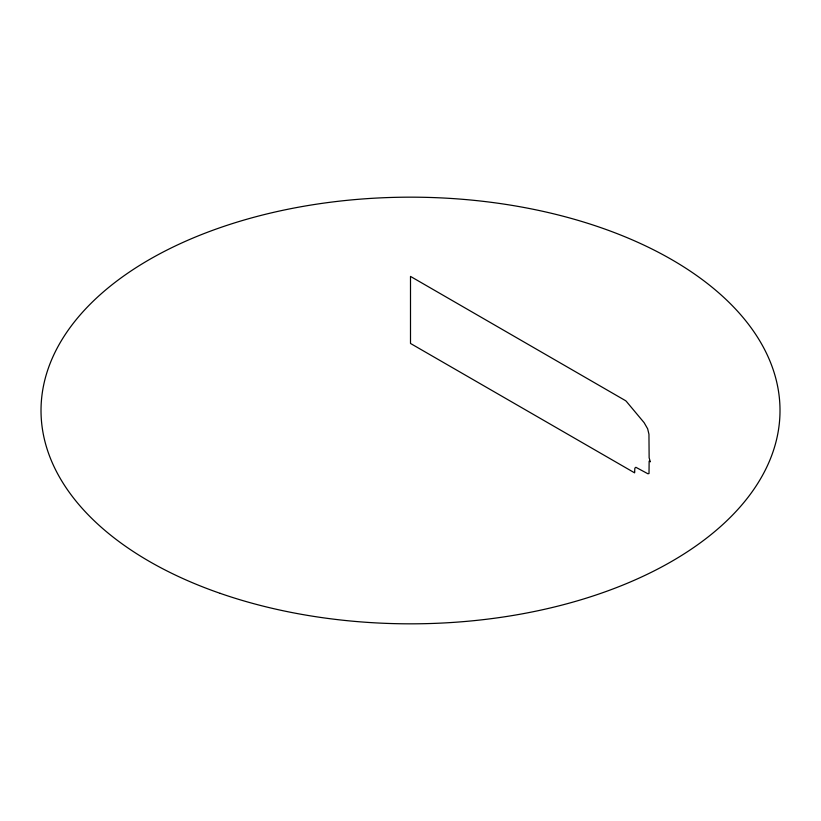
<?xml version="1.0" encoding="UTF-8"?>
<svg xmlns="http://www.w3.org/2000/svg" width="821" height="821" viewBox="0 0 821 821"><rect width="100%" height="100%" fill="white"/><g stroke="black" fill="none" stroke-linecap="round" stroke-linejoin="round"><path stroke-width="1.23" d="M634.623 471.89L634.623 472.855L410.5 343.455L410.5 276.41L625.448 400.607A6.578 3.797 60 0 1 626.29 401.315L644.116 422.661L647.646 428.778L648.949 434.247L649.134 457.769L650.314 461.792L649.134 461.115L649.011 473.532L647.913 473.768L635.875 467.303L634.869 468.134L634.623 471.89M220.192 593.357A369.501 213.337 0 0 0 779.95 414.225A369.501 213.337 0 0 0 231.358 223.917A369.501 213.337 0 0 0 220.192 593.357"/></g></svg>
